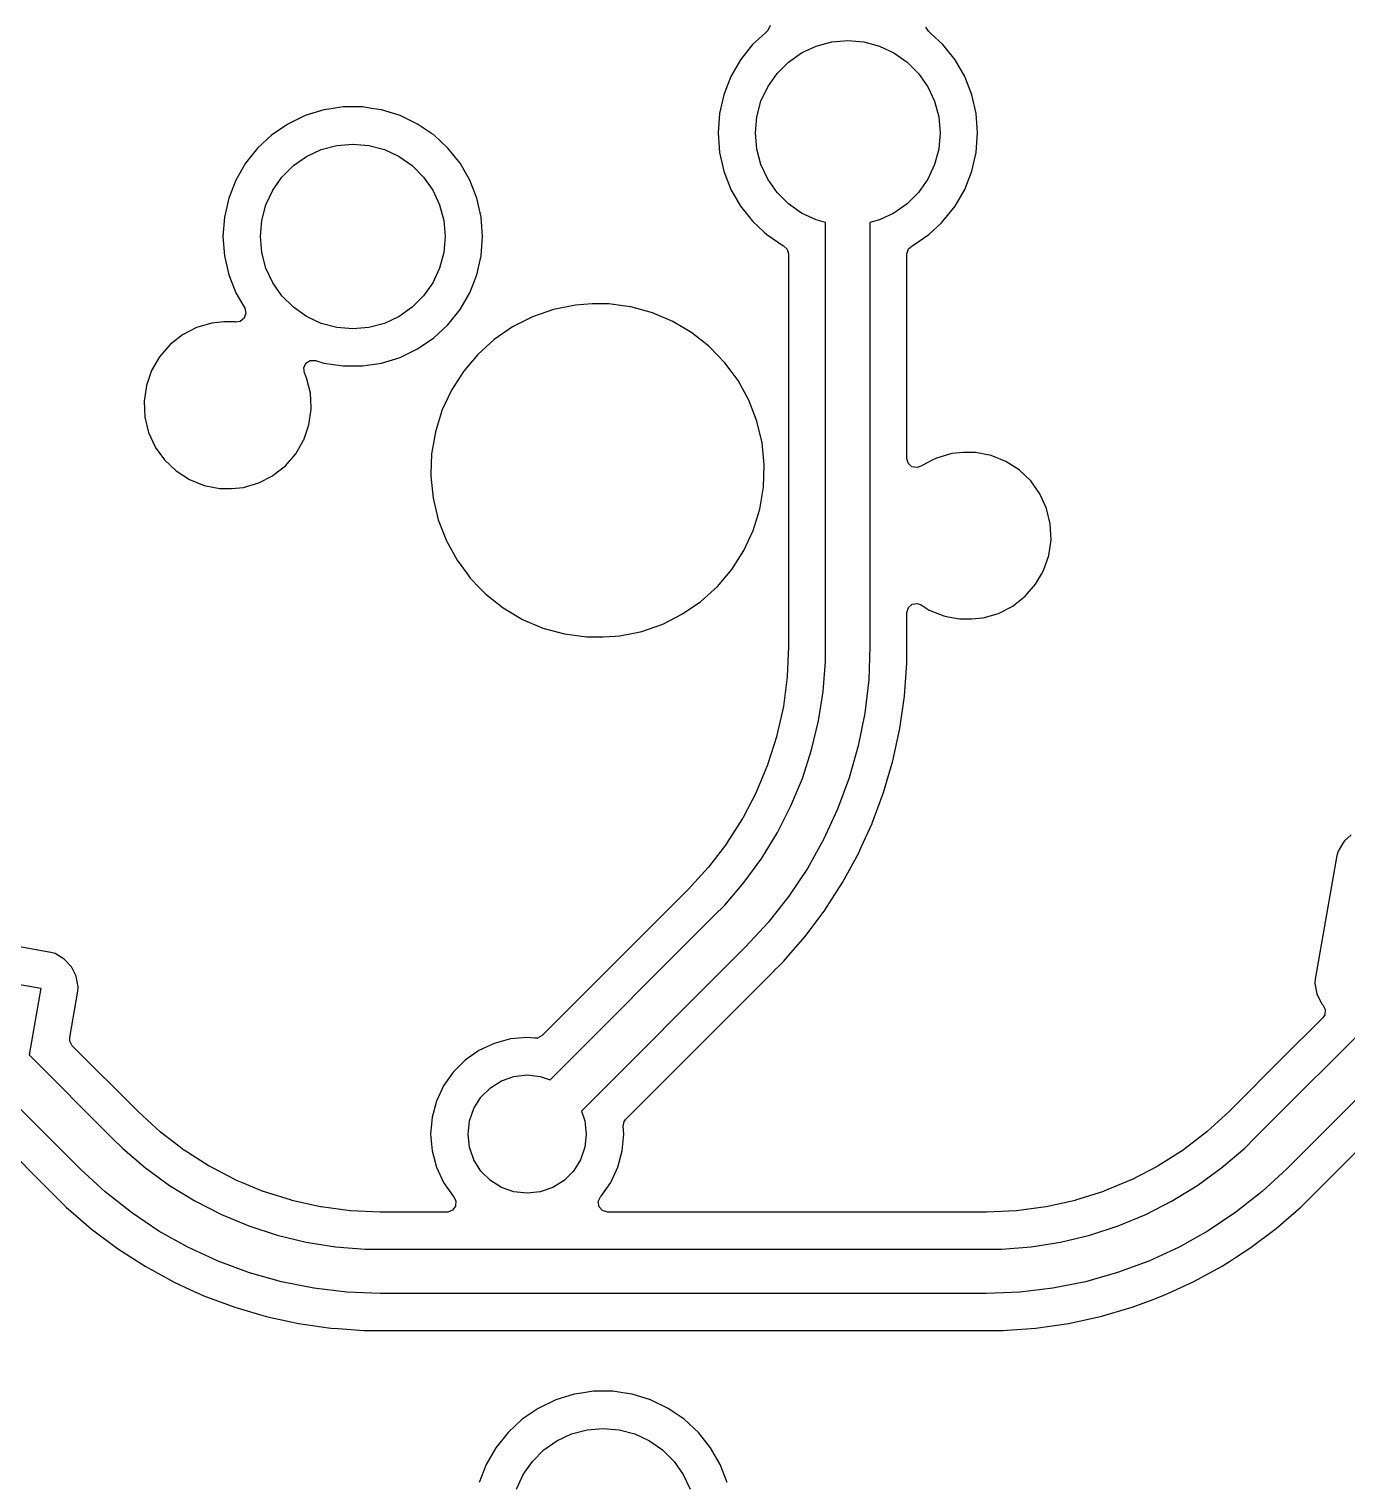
# Model space of a CAD drawing. Extents: x 68 to 346, y -197 to -84.
# Drawn here: x 101.64 to 119.46, y -137.47 to -117.83 of the extents above; entities that cross this region are included whole.
import ezdxf

# ---------------------------------------------------------------- set-up
doc = ezdxf.new("R2010")
doc.units = 0
doc.layers.add('BLACK', color=7, linetype='CONTINUOUS')

msp = doc.modelspace()

# ---------------------------------------------------------------- linework, layer by layer
at = {"layer": 'BLACK', "linetype": 'CONTINUOUS'}
for p, q in [((111.661, -117.782), (111.632, -117.846)), ((113.803, -117.856), (113.767, -117.804)), ((111.599, -117.877), (111.424, -118.039)), ((111.617, -117.861), (111.599, -117.877)), ((111.62, -117.857), (111.617, -117.861)), ((111.617, -117.861), (111.617, -117.861)), ((111.632, -117.846), (111.62, -117.857)), ((111.62, -117.857), (111.62, -117.857)), ((112.284, -118.058), (112.494, -118.002)), ((112.494, -118.002), (112.711, -117.983)), ((112.711, -117.983), (112.928, -118.002)), ((112.928, -118.002), (113.139, -118.058)), ((113.802, -117.857), (113.803, -117.856)), ((113.806, -117.861), (113.802, -117.857)), ((113.841, -117.893), (113.806, -117.861)), ((113.806, -117.861), (113.806, -117.861)), ((113.998, -118.039), (113.841, -117.893)), ((111.424, -118.039), (111.261, -118.244)), ((111.908, -118.275), (112.086, -118.15)), ((112.086, -118.15), (112.284, -118.058)), ((113.139, -118.058), (113.336, -118.15)), ((113.336, -118.15), (113.515, -118.275)), ((114.162, -118.244), (113.998, -118.039)), ((113.998, -118.039), (113.998, -118.039)), ((113.998, -118.039), (113.998, -118.039)), ((111.261, -118.244), (111.13, -118.471)), ((111.754, -118.43), (111.908, -118.275)), ((113.515, -118.275), (113.669, -118.43)), ((114.293, -118.471), (114.162, -118.244)), ((111.13, -118.471), (111.034, -118.716)), ((111.537, -118.805), (111.629, -118.608)), ((111.629, -118.608), (111.754, -118.43)), ((113.669, -118.43), (113.794, -118.608)), ((113.794, -118.608), (113.886, -118.805)), ((114.389, -118.716), (114.293, -118.471)), ((111.034, -118.716), (110.975, -118.971)), ((111.034, -118.716), (111.034, -118.716)), ((111.48, -119.016), (111.537, -118.805)), ((113.886, -118.805), (113.942, -119.016)), ((114.447, -118.971), (114.389, -118.716)), ((105.375, -118.998), (105.139, -119.112)), ((105.626, -118.92), (105.375, -118.998)), ((105.724, -118.906), (105.626, -118.92)), ((105.626, -118.92), (105.626, -118.92)), ((105.626, -118.92), (105.626, -118.92)), ((105.885, -118.881), (105.724, -118.906)), ((106.148, -118.881), (105.885, -118.881)), ((105.885, -118.881), (105.885, -118.881)), ((106.27, -118.9), (106.148, -118.881)), ((106.148, -118.881), (106.148, -118.881)), ((106.407, -118.92), (106.27, -118.9)), ((106.658, -118.998), (106.407, -118.92)), ((106.407, -118.92), (106.407, -118.92)), ((106.407, -118.92), (106.407, -118.92)), ((106.894, -119.112), (106.658, -118.998)), ((106.658, -118.998), (106.658, -118.998)), ((110.975, -118.971), (110.956, -119.233)), ((110.975, -118.971), (110.975, -118.971)), ((111.461, -119.233), (111.48, -119.016)), ((113.942, -119.016), (113.961, -119.233)), ((114.467, -119.233), (114.447, -118.971)), ((114.447, -118.971), (114.447, -118.971)), ((114.447, -118.971), (114.447, -118.971)), ((114.447, -118.971), (114.447, -118.971)), ((105.133, -119.116), (104.922, -119.259)), ((105.139, -119.112), (105.133, -119.116)), ((105.139, -119.112), (105.139, -119.112)), ((105.139, -119.112), (105.139, -119.112)), ((105.139, -119.112), (105.139, -119.112)), ((107.083, -119.24), (106.894, -119.112)), ((106.894, -119.112), (106.894, -119.112)), ((106.894, -119.112), (106.894, -119.112)), ((106.894, -119.112), (106.894, -119.112)), ((104.922, -119.259), (104.73, -119.438)), ((105.589, -119.457), (105.8, -119.401)), ((105.8, -119.401), (106.017, -119.382)), ((106.017, -119.382), (106.234, -119.401)), ((106.234, -119.401), (106.444, -119.457)), ((107.111, -119.259), (107.083, -119.24)), ((107.303, -119.438), (107.111, -119.259)), ((110.956, -119.233), (110.956, -119.233)), ((110.956, -119.233), (110.975, -119.495)), ((111.48, -119.45), (111.461, -119.233)), ((113.961, -119.233), (113.942, -119.45)), ((114.447, -119.495), (114.467, -119.233)), ((114.467, -119.233), (114.467, -119.233)), ((104.73, -119.438), (104.566, -119.643)), ((105.213, -119.674), (105.392, -119.549)), ((105.392, -119.549), (105.589, -119.457)), ((106.444, -119.457), (106.642, -119.549)), ((106.642, -119.549), (106.82, -119.674)), ((107.467, -119.643), (107.303, -119.438)), ((107.303, -119.438), (107.303, -119.438)), ((107.303, -119.438), (107.303, -119.438)), ((110.975, -119.495), (110.975, -119.495)), ((110.975, -119.495), (111.034, -119.75)), ((111.537, -119.661), (111.48, -119.45)), ((113.942, -119.45), (113.886, -119.661)), ((114.389, -119.75), (114.447, -119.495)), ((114.447, -119.495), (114.447, -119.495)), ((104.566, -119.643), (104.435, -119.87)), ((105.059, -119.828), (105.213, -119.674)), ((106.82, -119.674), (106.974, -119.828)), ((107.598, -119.87), (107.467, -119.643)), ((111.034, -119.75), (111.034, -119.75)), ((111.034, -119.75), (111.034, -119.75)), ((111.034, -119.75), (111.13, -119.995)), ((111.629, -119.858), (111.537, -119.661)), ((113.886, -119.661), (113.794, -119.858)), ((114.293, -119.995), (114.389, -119.75)), ((104.435, -119.87), (104.339, -120.114)), ((104.934, -120.007), (105.059, -119.828)), ((106.974, -119.828), (107.099, -120.007)), ((107.694, -120.114), (107.598, -119.87)), ((111.13, -119.995), (111.261, -120.222)), ((111.754, -120.037), (111.629, -119.858)), ((113.794, -119.858), (113.669, -120.037)), ((114.162, -120.222), (114.293, -119.995)), ((104.339, -120.114), (104.281, -120.37)), ((104.339, -120.114), (104.339, -120.114)), ((104.842, -120.204), (104.934, -120.007)), ((107.099, -120.007), (107.191, -120.204)), ((107.752, -120.37), (107.694, -120.114)), ((111.908, -120.191), (111.754, -120.037)), ((112.086, -120.316), (111.908, -120.191)), ((113.515, -120.191), (113.336, -120.316)), ((113.669, -120.037), (113.515, -120.191)), ((104.281, -120.37), (104.261, -120.632)), ((104.281, -120.37), (104.281, -120.37)), ((104.786, -120.415), (104.842, -120.204)), ((107.191, -120.204), (107.248, -120.415)), ((107.772, -120.632), (107.752, -120.37)), ((107.752, -120.37), (107.752, -120.37)), ((107.752, -120.37), (107.752, -120.37)), ((111.261, -120.222), (111.373, -120.362)), ((111.373, -120.362), (111.424, -120.427)), ((112.284, -120.408), (112.086, -120.316)), ((113.336, -120.316), (113.139, -120.408)), ((113.998, -120.427), (114.162, -120.222)), ((104.767, -120.632), (104.786, -120.415)), ((107.248, -120.415), (107.267, -120.632)), ((111.424, -120.427), (111.582, -120.573)), ((111.582, -120.573), (111.617, -120.605)), ((112.411, -120.442), (112.284, -120.408)), ((112.411, -126.176), (112.411, -120.442)), ((113.139, -120.408), (113.011, -120.442)), ((113.011, -120.442), (113.011, -126.176)), ((113.806, -120.605), (113.973, -120.45)), ((113.973, -120.45), (113.998, -120.427)), ((113.998, -120.427), (113.998, -120.427)), ((113.998, -120.427), (113.998, -120.427)), ((104.261, -120.632), (104.261, -120.632)), ((104.261, -120.632), (104.281, -120.893)), ((104.786, -120.849), (104.767, -120.632)), ((107.267, -120.632), (107.248, -120.849)), ((107.752, -120.893), (107.772, -120.632)), ((107.772, -120.632), (107.772, -120.632)), ((111.617, -120.605), (111.834, -120.753)), ((111.834, -120.753), (111.841, -120.757)), ((111.841, -120.757), (111.892, -120.803)), ((113.531, -120.801), (113.582, -120.757)), ((113.582, -120.757), (113.589, -120.753)), ((113.589, -120.753), (113.806, -120.605)), ((104.281, -120.893), (104.281, -120.893)), ((104.281, -120.893), (104.339, -121.149)), ((104.842, -121.059), (104.786, -120.849)), ((107.248, -120.849), (107.191, -121.059)), ((107.694, -121.149), (107.752, -120.893)), ((107.752, -120.893), (107.752, -120.893)), ((111.892, -120.803), (111.911, -120.868)), ((111.911, -120.868), (111.911, -126.176)), ((113.512, -120.868), (113.531, -120.801)), ((113.512, -121.477), (113.512, -120.868)), ((104.339, -121.149), (104.339, -121.149)), ((104.339, -121.149), (104.339, -121.149)), ((104.339, -121.149), (104.348, -121.172)), ((104.348, -121.172), (104.435, -121.393)), ((104.934, -121.257), (104.842, -121.059)), ((107.191, -121.059), (107.099, -121.257)), ((107.598, -121.393), (107.694, -121.149)), ((105.059, -121.435), (104.934, -121.257)), ((107.099, -121.257), (106.974, -121.435)), ((104.435, -121.393), (104.556, -121.602)), ((105.213, -121.589), (105.059, -121.435)), ((106.974, -121.435), (106.82, -121.589)), ((107.467, -121.621), (107.598, -121.393)), ((109.027, -121.559), (108.732, -121.619)), ((109.252, -121.544), (109.027, -121.559)), ((109.027, -121.559), (109.027, -121.559)), ((109.478, -121.544), (109.252, -121.544)), ((109.252, -121.544), (109.252, -121.544)), ((109.702, -121.574), (109.478, -121.544)), ((113.512, -123.634), (113.512, -121.477)), ((104.549, -121.736), (104.494, -121.779)), ((104.572, -121.67), (104.549, -121.736)), ((104.556, -121.602), (104.572, -121.67)), ((105.392, -121.714), (105.213, -121.589)), ((105.589, -121.806), (105.392, -121.714)), ((106.642, -121.714), (106.444, -121.806)), ((106.82, -121.589), (106.642, -121.714)), ((107.303, -121.826), (107.467, -121.621)), ((108.447, -121.718), (108.178, -121.854)), ((108.732, -121.619), (108.447, -121.718)), ((108.447, -121.718), (108.447, -121.718)), ((109.777, -121.584), (109.702, -121.574)), ((110.068, -121.664), (109.777, -121.584)), ((110.345, -121.782), (110.068, -121.664)), ((110.068, -121.664), (110.068, -121.664)), ((103.714, -121.962), (103.545, -122.094)), ((103.905, -121.863), (103.714, -121.962)), ((104.111, -121.802), (103.905, -121.863)), ((104.271, -121.787), (104.111, -121.802)), ((104.111, -121.802), (104.111, -121.802)), ((104.111, -121.802), (104.111, -121.802)), ((104.432, -121.787), (104.271, -121.787)), ((104.436, -121.788), (104.432, -121.787)), ((104.494, -121.779), (104.436, -121.788)), ((105.8, -121.863), (105.589, -121.806)), ((106.017, -121.882), (105.8, -121.863)), ((106.234, -121.863), (106.017, -121.882)), ((106.444, -121.806), (106.234, -121.863)), ((107.111, -122.004), (107.303, -121.826)), ((108.178, -121.854), (107.93, -122.025)), ((110.604, -121.935), (110.345, -121.782)), ((110.831, -122.114), (110.604, -121.935)), ((110.604, -121.935), (110.604, -121.935)), ((110.604, -121.935), (110.604, -121.935)), ((103.545, -122.094), (103.404, -122.257)), ((103.545, -122.094), (103.545, -122.094)), ((106.658, -122.266), (106.894, -122.152)), ((106.894, -122.152), (107.111, -122.004)), ((107.93, -122.025), (107.706, -122.227)), ((110.841, -122.122), (110.831, -122.114)), ((111.05, -122.339), (110.841, -122.122)), ((103.404, -122.257), (103.296, -122.443)), ((105.354, -122.409), (105.383, -122.346)), ((105.383, -122.346), (105.442, -122.308)), ((105.442, -122.308), (105.512, -122.308)), ((105.512, -122.308), (105.513, -122.308)), ((105.513, -122.308), (105.626, -122.343)), ((105.626, -122.343), (105.885, -122.382)), ((106.148, -122.382), (106.407, -122.343)), ((106.407, -122.343), (106.658, -122.266)), ((107.706, -122.227), (107.512, -122.457)), ((111.149, -122.472), (111.05, -122.339)), ((103.296, -122.443), (103.226, -122.646)), ((105.364, -122.478), (105.354, -122.409)), ((105.373, -122.498), (105.364, -122.478)), ((105.393, -122.543), (105.373, -122.498)), ((105.444, -122.752), (105.393, -122.543)), ((105.885, -122.382), (106.148, -122.382)), ((107.512, -122.457), (107.35, -122.711)), ((111.213, -122.56), (111.149, -122.472)), ((103.226, -122.646), (103.196, -122.859)), ((103.226, -122.646), (103.226, -122.646)), ((107.35, -122.711), (107.223, -122.984)), ((107.35, -122.711), (107.35, -122.711)), ((111.229, -122.581), (111.213, -122.56)), ((111.374, -122.845), (111.229, -122.581)), ((103.196, -122.859), (103.196, -122.859)), ((103.196, -122.859), (103.206, -123.074)), ((105.448, -122.845), (105.444, -122.752)), ((105.453, -122.944), (105.448, -122.845)), ((105.454, -122.966), (105.453, -122.944)), ((111.482, -123.127), (111.374, -122.845)), ((103.206, -123.074), (103.256, -123.282)), ((105.424, -123.179), (105.454, -122.966)), ((107.217, -123.002), (107.134, -123.272)), ((107.223, -122.984), (107.217, -123.002)), ((107.223, -122.984), (107.223, -122.984)), ((111.552, -123.42), (111.482, -123.127)), ((103.256, -123.282), (103.256, -123.282)), ((103.256, -123.282), (103.345, -123.477)), ((105.353, -123.382), (105.424, -123.179)), ((107.134, -123.272), (107.096, -123.497)), ((103.345, -123.477), (103.346, -123.478)), ((103.346, -123.478), (103.47, -123.653)), ((105.246, -123.568), (105.351, -123.386)), ((105.351, -123.386), (105.353, -123.382)), ((107.096, -123.497), (107.083, -123.569)), ((111.582, -123.719), (111.552, -123.42)), ((103.47, -123.653), (103.47, -123.653)), ((103.47, -123.653), (103.47, -123.653)), ((103.47, -123.653), (103.626, -123.801)), ((105.015, -123.801), (105.105, -123.731)), ((105.105, -123.731), (105.246, -123.568)), ((105.246, -123.568), (105.246, -123.568)), ((107.083, -123.569), (107.074, -123.846)), ((111.572, -124.021), (111.582, -123.719)), ((113.528, -123.696), (113.512, -123.634)), ((113.579, -123.744), (113.528, -123.696)), ((113.712, -123.731), (113.648, -123.757)), ((113.719, -123.726), (113.712, -123.731)), ((113.86, -123.653), (113.719, -123.726)), ((113.91, -123.627), (113.86, -123.653)), ((114.117, -123.567), (113.91, -123.627)), ((113.91, -123.627), (113.91, -123.627)), ((113.91, -123.627), (113.91, -123.627)), ((114.277, -123.551), (114.117, -123.567)), ((114.117, -123.567), (114.117, -123.567)), ((114.117, -123.567), (114.117, -123.567)), ((114.438, -123.551), (114.277, -123.551)), ((114.649, -123.592), (114.438, -123.551)), ((114.438, -123.551), (114.438, -123.551)), ((114.849, -123.672), (114.649, -123.592)), ((115.029, -123.788), (114.849, -123.672)), ((103.626, -123.801), (103.626, -123.801)), ((103.626, -123.801), (103.626, -123.801)), ((103.626, -123.801), (103.807, -123.918)), ((103.807, -123.918), (104.006, -123.997)), ((104.745, -123.962), (104.924, -123.87)), ((104.924, -123.87), (104.936, -123.864)), ((104.936, -123.864), (104.958, -123.846)), ((104.958, -123.846), (105.015, -123.801)), ((107.074, -123.846), (107.073, -123.87)), ((107.073, -123.87), (107.104, -124.17)), ((113.648, -123.757), (113.579, -123.744)), ((115.185, -123.937), (115.029, -123.788)), ((104.006, -123.997), (104.031, -124.002)), ((104.031, -124.002), (104.217, -124.038)), ((104.217, -124.038), (104.217, -124.038)), ((104.217, -124.038), (104.378, -124.038)), ((104.378, -124.038), (104.539, -124.023)), ((104.378, -124.038), (104.378, -124.038)), ((104.539, -124.023), (104.745, -123.962)), ((111.522, -124.318), (111.572, -124.021)), ((115.31, -124.112), (115.185, -123.937)), ((115.185, -123.937), (115.185, -123.937)), ((115.185, -123.937), (115.185, -123.937)), ((115.399, -124.307), (115.31, -124.112)), ((107.104, -124.17), (107.104, -124.17)), ((107.104, -124.17), (107.173, -124.463)), ((111.433, -124.605), (111.522, -124.318)), ((115.45, -124.516), (115.399, -124.307)), ((107.173, -124.463), (107.173, -124.463)), ((107.173, -124.463), (107.282, -124.744)), ((115.46, -124.731), (115.45, -124.516)), ((111.306, -124.879), (111.433, -124.605)), ((107.282, -124.744), (107.282, -124.744)), ((107.282, -124.744), (107.427, -125.008)), ((111.144, -125.133), (111.306, -124.879)), ((115.429, -124.943), (115.46, -124.731)), ((107.427, -125.008), (107.427, -125.008)), ((107.427, -125.008), (107.566, -125.198)), ((115.359, -125.147), (115.429, -124.943)), ((107.566, -125.198), (107.605, -125.251)), ((107.605, -125.251), (107.734, -125.384)), ((110.949, -125.363), (111.144, -125.133)), ((115.251, -125.333), (115.329, -125.198)), ((115.329, -125.198), (115.359, -125.147)), ((107.734, -125.384), (107.815, -125.468)), ((107.815, -125.468), (108.051, -125.654)), ((110.726, -125.565), (110.949, -125.363)), ((115.021, -125.566), (115.111, -125.495)), ((115.111, -125.495), (115.251, -125.333)), ((115.251, -125.333), (115.251, -125.333)), ((108.051, -125.654), (108.051, -125.654)), ((108.051, -125.654), (108.051, -125.654)), ((108.051, -125.654), (108.31, -125.808)), ((110.477, -125.735), (110.726, -125.565)), ((113.512, -125.716), (113.531, -125.649)), ((113.531, -125.649), (113.584, -125.603)), ((113.584, -125.603), (113.653, -125.593)), ((113.653, -125.593), (113.703, -125.611)), ((113.703, -125.611), (113.812, -125.682)), ((113.812, -125.682), (114.012, -125.762)), ((114.751, -125.727), (114.942, -125.628)), ((114.942, -125.628), (114.974, -125.603)), ((114.974, -125.603), (115.021, -125.566)), ((108.31, -125.808), (108.588, -125.926)), ((109.924, -125.97), (110.208, -125.871)), ((110.208, -125.871), (110.477, -125.735)), ((113.512, -126.176), (113.512, -125.716)), ((114.012, -125.762), (114.068, -125.773)), ((114.068, -125.773), (114.223, -125.802)), ((114.223, -125.802), (114.223, -125.802)), ((114.223, -125.802), (114.384, -125.802)), ((114.384, -125.802), (114.544, -125.787)), ((114.384, -125.802), (114.384, -125.802)), ((114.544, -125.787), (114.751, -125.727)), ((108.588, -125.926), (108.878, -126.005)), ((108.878, -126.005), (109.177, -126.045)), ((109.177, -126.045), (109.177, -126.045)), ((109.177, -126.045), (109.403, -126.045)), ((109.403, -126.045), (109.567, -126.034)), ((109.567, -126.034), (109.628, -126.03)), ((109.628, -126.03), (109.924, -125.97)), ((111.911, -126.176), (111.893, -126.578)), ((112.411, -126.378), (112.411, -126.176)), ((113.011, -126.176), (112.994, -126.626)), ((113.011, -126.176), (113.011, -126.176)), ((113.512, -126.399), (113.512, -126.176)), ((112.38, -126.781), (112.411, -126.378)), ((113.48, -126.844), (113.512, -126.399)), ((113.512, -126.399), (113.512, -126.399)), ((111.893, -126.583), (111.841, -126.979)), ((111.893, -126.578), (111.893, -126.583)), ((112.994, -126.626), (112.941, -127.074)), ((112.316, -127.18), (112.38, -126.781)), ((113.416, -127.285), (113.48, -126.844)), ((111.84, -126.984), (111.753, -127.374)), ((111.841, -126.979), (111.84, -126.984)), ((112.222, -127.573), (112.316, -127.18)), ((112.941, -127.074), (112.853, -127.516)), ((111.752, -127.38), (111.632, -127.761)), ((111.753, -127.374), (111.752, -127.38)), ((113.322, -127.721), (113.416, -127.285)), ((112.097, -127.957), (112.222, -127.573)), ((112.853, -127.516), (112.73, -127.95)), ((111.63, -127.766), (111.477, -128.135)), ((111.632, -127.761), (111.63, -127.766)), ((113.196, -128.148), (113.322, -127.721)), ((111.943, -128.33), (112.097, -127.957)), ((112.73, -127.95), (112.574, -128.373)), ((111.475, -128.14), (111.29, -128.494)), ((111.477, -128.135), (111.475, -128.14)), ((113.042, -128.561), (113.196, -128.148)), ((111.759, -128.69), (111.943, -128.33)), ((112.574, -128.373), (112.385, -128.783)), ((111.287, -128.499), (111.073, -128.836)), ((111.29, -128.494), (111.287, -128.499)), ((112.894, -128.887), (113.04, -128.566)), ((113.04, -128.566), (113.042, -128.561)), ((111.073, -128.836), (111.07, -128.84)), ((111.548, -129.035), (111.759, -128.69)), ((112.385, -128.783), (112.165, -129.176)), ((119.415, -128.818), (119.342, -128.942)), ((119.431, -128.802), (119.415, -128.818)), ((119.52, -128.719), (119.431, -128.802)), ((111.07, -128.84), (110.827, -129.157)), ((112.641, -129.363), (112.855, -128.972)), ((112.855, -128.972), (112.894, -128.887)), ((119.325, -129), (119.031, -130.67)), ((119.342, -128.942), (119.325, -129)), ((119.325, -129), (119.325, -129)), ((119.342, -128.942), (119.342, -128.942)), ((110.823, -129.161), (110.551, -129.458)), ((110.827, -129.157), (110.823, -129.161)), ((111.311, -129.361), (111.548, -129.035)), ((112.165, -129.176), (111.915, -129.551)), ((111.048, -129.669), (111.311, -129.361)), ((112.567, -129.478), (112.641, -129.363)), ((112.641, -129.363), (112.641, -129.363)), ((110.492, -129.517), (108.576, -131.433)), ((110.551, -129.458), (110.492, -129.517)), ((110.492, -129.517), (110.492, -129.517)), ((111.915, -129.551), (111.636, -129.905)), ((112.4, -129.738), (112.567, -129.478)), ((108.685, -132.032), (110.905, -129.812)), ((110.905, -129.812), (111.048, -129.669)), ((110.905, -129.812), (110.905, -129.812)), ((110.905, -129.812), (110.905, -129.812)), ((112.133, -130.095), (112.4, -129.738)), ((101.932, -130.309), (100.262, -130.015)), ((111.636, -129.905), (111.33, -130.236)), ((111.972, -130.281), (112.133, -130.095)), ((112.133, -130.095), (112.133, -130.095)), ((101.99, -130.326), (101.932, -130.309)), ((101.932, -130.309), (101.932, -130.309)), ((102.114, -130.399), (101.99, -130.326)), ((101.99, -130.326), (101.99, -130.326)), ((102.212, -130.504), (102.114, -130.399)), ((102.114, -130.399), (102.114, -130.399)), ((102.114, -130.399), (102.114, -130.399)), ((111.33, -130.236), (109.109, -132.456)), ((111.33, -130.236), (111.33, -130.236)), ((111.841, -130.432), (111.972, -130.281)), ((100.222, -130.516), (101.798, -130.794)), ((102.277, -130.632), (102.212, -130.504)), ((109.708, -132.565), (111.715, -130.558)), ((111.715, -130.558), (111.716, -130.557)), ((111.715, -130.558), (111.715, -130.558)), ((111.716, -130.557), (111.717, -130.556)), ((111.717, -130.556), (111.788, -130.485)), ((111.788, -130.485), (111.841, -130.432)), ((101.798, -130.794), (101.639, -131.695)), ((102.303, -130.774), (102.277, -130.632)), ((102.299, -130.833), (102.303, -130.774)), ((119.031, -130.67), (119.027, -130.722)), ((119.027, -130.722), (119.027, -130.729)), ((119.027, -130.729), (119.053, -130.871)), ((119.031, -130.67), (119.031, -130.67)), ((102.188, -131.462), (102.299, -130.833)), ((119.053, -130.871), (119.053, -130.871)), ((119.053, -130.871), (119.118, -130.999)), ((118.222, -132.814), (119.914, -131.122)), ((119.135, -131.193), (118.564, -131.764)), ((119.118, -130.999), (119.118, -130.999)), ((119.118, -130.999), (119.138, -131.02)), ((119.162, -131.152), (119.135, -131.193)), ((119.138, -131.02), (119.169, -131.083)), ((119.169, -131.083), (119.162, -131.152)), ((102.189, -131.509), (102.188, -131.462)), ((102.223, -131.571), (102.189, -131.509)), ((103.118, -132.465), (102.223, -131.571)), ((107.929, -131.539), (107.723, -131.635)), ((108.149, -131.48), (107.929, -131.539)), ((107.929, -131.539), (107.929, -131.539)), ((108.375, -131.46), (108.149, -131.48)), ((108.149, -131.48), (108.149, -131.48)), ((108.477, -131.469), (108.375, -131.46)), ((108.375, -131.46), (108.375, -131.46)), ((108.514, -131.467), (108.477, -131.469)), ((108.576, -131.433), (108.514, -131.467)), ((120.338, -131.546), (118.646, -133.238)), ((101.639, -131.695), (102.763, -132.819)), ((107.536, -131.766), (107.375, -131.927)), ((107.723, -131.635), (107.536, -131.766)), ((107.723, -131.635), (107.723, -131.635)), ((118.564, -131.764), (117.927, -132.401)), ((107.375, -131.927), (107.245, -132.113)), ((108.197, -131.986), (108.375, -131.966)), ((108.375, -131.966), (108.553, -131.986)), ((107.245, -132.113), (107.149, -132.319)), ((107.245, -132.113), (107.245, -132.113)), ((107.75, -132.267), (107.877, -132.14)), ((107.877, -132.14), (108.028, -132.045)), ((108.028, -132.045), (108.197, -131.986)), ((108.553, -131.986), (108.685, -132.032)), ((119.059, -133.533), (120.562, -132.03)), ((102.339, -133.243), (101.453, -132.357)), ((107.149, -132.319), (107.09, -132.539)), ((107.149, -132.319), (107.149, -132.319)), ((107.655, -132.419), (107.75, -132.267)), ((103.413, -132.736), (103.118, -132.465)), ((107.09, -132.539), (107.07, -132.766)), ((107.09, -132.539), (107.09, -132.539)), ((107.595, -132.588), (107.655, -132.419)), ((109.109, -132.456), (109.155, -132.588)), ((109.686, -132.595), (109.708, -132.565)), ((117.868, -132.46), (117.571, -132.732)), ((117.927, -132.401), (117.868, -132.46)), ((103.417, -132.739), (103.413, -132.736)), ((103.664, -132.929), (103.417, -132.739)), ((107.07, -132.766), (107.07, -132.766)), ((107.07, -132.766), (107.09, -132.992)), ((107.575, -132.766), (107.595, -132.588)), ((107.595, -132.944), (107.575, -132.766)), ((109.155, -132.588), (109.175, -132.766)), ((109.175, -132.766), (109.155, -132.944)), ((109.661, -132.992), (109.681, -132.766)), ((109.672, -132.664), (109.686, -132.595)), ((109.681, -132.766), (109.672, -132.664)), ((117.567, -132.735), (117.25, -132.979)), ((117.571, -132.732), (117.567, -132.735)), ((101.239, -132.851), (101.948, -133.56)), ((102.763, -132.819), (102.763, -132.819)), ((102.763, -132.819), (102.906, -132.961)), ((102.906, -132.961), (103.212, -133.223)), ((103.732, -132.981), (103.664, -132.929)), ((107.655, -133.113), (107.595, -132.944)), ((109.155, -132.944), (109.096, -133.113)), ((117.772, -133.219), (118.079, -132.957)), ((118.079, -132.957), (118.222, -132.814)), ((118.222, -132.814), (118.222, -132.814)), ((103.733, -132.982), (103.732, -132.981)), ((103.737, -132.985), (103.733, -132.982)), ((104.073, -133.199), (103.737, -132.985)), ((107.09, -132.992), (107.09, -132.992)), ((107.09, -132.992), (107.149, -133.212)), ((107.75, -133.265), (107.655, -133.113)), ((109.096, -133.113), (109.001, -133.265)), ((109.602, -133.212), (109.661, -132.992)), ((117.246, -132.982), (116.909, -133.196)), ((117.25, -132.979), (117.246, -132.982)), ((102.669, -133.548), (102.339, -133.243)), ((102.339, -133.243), (102.339, -133.243)), ((103.212, -133.223), (103.538, -133.46)), ((104.077, -133.201), (104.073, -133.199)), ((104.43, -133.385), (104.077, -133.201)), ((107.149, -133.212), (107.149, -133.212)), ((107.149, -133.212), (107.245, -133.418)), ((107.877, -133.391), (107.75, -133.265)), ((109.001, -133.265), (108.874, -133.391)), ((109.506, -133.418), (109.602, -133.212)), ((116.904, -133.199), (116.55, -133.383)), ((116.909, -133.196), (116.904, -133.199)), ((117.445, -133.457), (117.772, -133.219)), ((118.646, -133.238), (118.315, -133.544)), ((118.646, -133.238), (118.646, -133.238)), ((103.022, -133.827), (102.669, -133.548)), ((103.538, -133.46), (103.881, -133.67)), ((104.435, -133.387), (104.43, -133.385)), ((104.524, -133.424), (104.435, -133.387)), ((104.803, -133.54), (104.524, -133.424)), ((104.808, -133.541), (104.803, -133.54)), ((104.866, -133.56), (104.808, -133.541)), ((107.245, -133.418), (107.245, -133.418)), ((107.245, -133.418), (107.375, -133.605)), ((108.028, -133.486), (107.877, -133.391)), ((108.197, -133.546), (108.028, -133.486)), ((108.375, -133.566), (108.197, -133.546)), ((108.553, -133.546), (108.375, -133.566)), ((108.723, -133.486), (108.553, -133.546)), ((108.874, -133.391), (108.723, -133.486)), ((109.375, -133.605), (109.506, -133.418)), ((116.171, -133.54), (115.79, -133.661)), ((116.176, -133.539), (116.171, -133.54)), ((116.545, -133.386), (116.176, -133.539)), ((116.55, -133.383), (116.545, -133.386)), ((117.1, -133.668), (117.445, -133.457)), ((118.315, -133.544), (117.961, -133.823)), ((119, -133.592), (119.054, -133.539)), ((119.054, -133.539), (119.059, -133.533)), ((119.059, -133.533), (119.059, -133.533)), ((101.948, -133.56), (101.948, -133.56)), ((101.948, -133.56), (102.142, -133.755)), ((103.881, -133.67), (104.24, -133.853)), ((105.188, -133.661), (104.866, -133.56)), ((105.193, -133.663), (105.188, -133.661)), ((105.581, -133.749), (105.193, -133.663)), ((107.407, -133.739), (107.365, -133.795)), ((107.375, -133.605), (107.378, -133.608)), ((107.378, -133.608), (107.412, -133.669)), ((107.412, -133.669), (107.407, -133.739)), ((109.337, -133.678), (109.366, -133.614)), ((109.347, -133.747), (109.337, -133.678)), ((109.393, -133.8), (109.347, -133.747)), ((109.366, -133.614), (109.373, -133.608)), ((109.373, -133.608), (109.375, -133.605)), ((109.375, -133.605), (109.375, -133.605)), ((115.395, -133.748), (115.389, -133.749)), ((115.785, -133.662), (115.395, -133.748)), ((115.79, -133.661), (115.785, -133.662)), ((116.74, -133.851), (117.1, -133.668)), ((118.842, -133.75), (119, -133.592)), ((102.142, -133.755), (102.142, -133.755)), ((102.142, -133.755), (102.478, -134.046)), ((103.396, -134.076), (103.022, -133.827)), ((104.24, -133.853), (104.612, -134.007)), ((105.587, -133.75), (105.581, -133.749)), ((105.981, -133.802), (105.587, -133.75)), ((105.987, -133.802), (105.981, -133.802)), ((106.387, -133.82), (105.987, -133.802)), ((107.291, -133.82), (106.387, -133.82)), ((107.3, -133.819), (107.291, -133.82)), ((107.365, -133.795), (107.3, -133.819)), ((109.46, -133.82), (109.393, -133.8)), ((114.586, -133.82), (109.46, -133.82)), ((114.988, -133.802), (114.586, -133.82)), ((114.993, -133.801), (114.988, -133.802)), ((115.389, -133.749), (114.993, -133.801)), ((116.367, -134.006), (116.74, -133.851)), ((117.961, -133.823), (117.586, -134.074)), ((118.505, -134.042), (118.842, -133.75)), ((102.478, -134.046), (102.478, -134.046)), ((102.478, -134.046), (102.834, -134.312)), ((103.788, -134.296), (103.396, -134.076)), ((104.612, -134.007), (104.995, -134.131)), ((104.995, -134.131), (105.386, -134.225)), ((115.59, -134.225), (115.983, -134.131)), ((115.983, -134.131), (116.367, -134.006)), ((117.586, -134.074), (117.193, -134.294)), ((118.148, -134.309), (118.505, -134.042)), ((118.505, -134.042), (118.505, -134.042)), ((102.834, -134.312), (102.96, -134.393)), ((104.196, -134.484), (103.788, -134.296)), ((105.386, -134.225), (105.784, -134.288)), ((105.784, -134.288), (106.185, -134.32)), ((106.185, -134.32), (106.387, -134.32)), ((106.387, -134.32), (106.387, -134.32)), ((106.387, -134.32), (114.586, -134.32)), ((114.586, -134.32), (114.586, -134.32)), ((114.586, -134.32), (114.788, -134.32)), ((114.788, -134.32), (115.191, -134.288)), ((115.191, -134.288), (115.59, -134.225)), ((117.193, -134.294), (116.783, -134.483)), ((117.967, -134.425), (118.148, -134.309)), ((118.148, -134.309), (118.148, -134.309)), ((102.96, -134.393), (103.208, -134.553)), ((104.618, -134.64), (104.196, -134.484)), ((116.783, -134.483), (116.36, -134.639)), ((117.773, -134.55), (117.902, -134.468)), ((117.902, -134.468), (117.967, -134.425)), ((103.208, -134.553), (103.599, -134.766)), ((105.051, -134.762), (104.618, -134.64)), ((116.36, -134.639), (115.926, -134.761)), ((117.382, -134.764), (117.773, -134.55)), ((103.599, -134.766), (103.815, -134.865)), ((103.815, -134.865), (104.003, -134.95)), ((105.491, -134.85), (105.051, -134.762)), ((105.938, -134.902), (105.491, -134.85)), ((106.387, -134.92), (105.938, -134.902)), ((114.586, -134.92), (106.387, -134.92)), ((106.387, -134.92), (106.387, -134.92)), ((106.387, -134.92), (106.387, -134.92)), ((115.037, -134.902), (114.586, -134.92)), ((114.586, -134.92), (114.586, -134.92)), ((114.586, -134.92), (114.586, -134.92)), ((114.586, -134.92), (114.586, -134.92)), ((115.484, -134.849), (115.037, -134.902)), ((115.926, -134.761), (115.484, -134.849)), ((116.976, -134.949), (117.047, -134.917)), ((117.047, -134.917), (117.382, -134.764)), ((104.003, -134.95), (104.003, -134.95)), ((104.003, -134.95), (104.42, -135.106)), ((104.42, -135.106), (104.42, -135.106)), ((104.42, -135.106), (104.42, -135.106)), ((104.42, -135.106), (104.455, -135.116)), ((104.455, -135.116), (104.846, -135.231)), ((116.131, -135.23), (116.559, -135.105)), ((116.559, -135.105), (116.595, -135.091)), ((116.595, -135.091), (116.803, -135.014)), ((116.803, -135.014), (116.976, -134.949)), ((104.846, -135.231), (104.846, -135.231)), ((104.846, -135.231), (104.846, -135.231)), ((104.846, -135.231), (105.281, -135.326)), ((115.695, -135.325), (116.131, -135.23)), ((116.131, -135.23), (116.131, -135.23)), ((116.131, -135.23), (116.131, -135.23)), ((116.131, -135.23), (116.131, -135.23)), ((105.281, -135.326), (105.721, -135.389)), ((105.721, -135.389), (105.82, -135.396)), ((105.82, -135.396), (106.165, -135.421)), ((106.165, -135.421), (106.387, -135.421)), ((106.387, -135.421), (114.502, -135.421)), ((114.502, -135.421), (114.535, -135.421)), ((114.535, -135.421), (114.535, -135.421)), ((114.535, -135.421), (114.586, -135.421)), ((114.586, -135.421), (114.586, -135.421)), ((114.586, -135.421), (114.809, -135.421)), ((114.809, -135.421), (115.254, -135.389)), ((114.809, -135.421), (114.809, -135.421)), ((115.254, -135.389), (115.695, -135.325)), ((109.013, -136.282), (108.762, -136.36)), ((109.11, -136.267), (109.013, -136.282)), ((109.013, -136.282), (109.013, -136.282)), ((109.013, -136.282), (109.013, -136.282)), ((109.272, -136.243), (109.11, -136.267)), ((109.534, -136.243), (109.272, -136.243)), ((109.272, -136.243), (109.272, -136.243)), ((109.669, -136.263), (109.534, -136.243)), ((109.534, -136.243), (109.534, -136.243)), ((109.794, -136.282), (109.669, -136.263)), ((110.045, -136.36), (109.794, -136.282)), ((109.794, -136.282), (109.794, -136.282)), ((109.794, -136.282), (109.794, -136.282)), ((108.526, -136.473), (108.309, -136.621)), ((108.762, -136.36), (108.526, -136.473)), ((108.526, -136.473), (108.526, -136.473)), ((110.281, -136.473), (110.045, -136.36)), ((110.045, -136.36), (110.045, -136.36)), ((110.483, -136.611), (110.281, -136.473)), ((110.281, -136.473), (110.281, -136.473)), ((110.281, -136.473), (110.281, -136.473)), ((110.281, -136.473), (110.281, -136.473)), ((108.309, -136.621), (108.116, -136.8)), ((110.498, -136.621), (110.483, -136.611)), ((110.69, -136.8), (110.498, -136.621)), ((108.116, -136.8), (107.953, -137.005)), ((108.778, -136.911), (108.976, -136.819)), ((108.976, -136.819), (109.186, -136.763)), ((109.186, -136.763), (109.403, -136.744)), ((109.403, -136.744), (109.62, -136.763)), ((109.62, -136.763), (109.831, -136.819)), ((109.831, -136.819), (110.028, -136.911)), ((110.854, -137.005), (110.69, -136.8)), ((110.69, -136.8), (110.69, -136.8)), ((110.69, -136.8), (110.69, -136.8)), ((107.953, -137.005), (107.822, -137.232)), ((108.446, -137.19), (108.6, -137.036)), ((108.6, -137.036), (108.778, -136.911)), ((110.028, -136.911), (110.207, -137.036)), ((110.207, -137.036), (110.361, -137.19)), ((110.985, -137.232), (110.854, -137.005)), ((107.822, -137.232), (107.726, -137.476)), ((108.321, -137.369), (108.446, -137.19)), ((110.361, -137.19), (110.486, -137.369)), ((111.081, -137.476), (110.985, -137.232)), ((108.229, -137.566), (108.321, -137.369)), ((110.486, -137.369), (110.578, -137.566))]:
    msp.add_line(p, q, dxfattribs=at)

doc.saveas('drawing.dxf')
